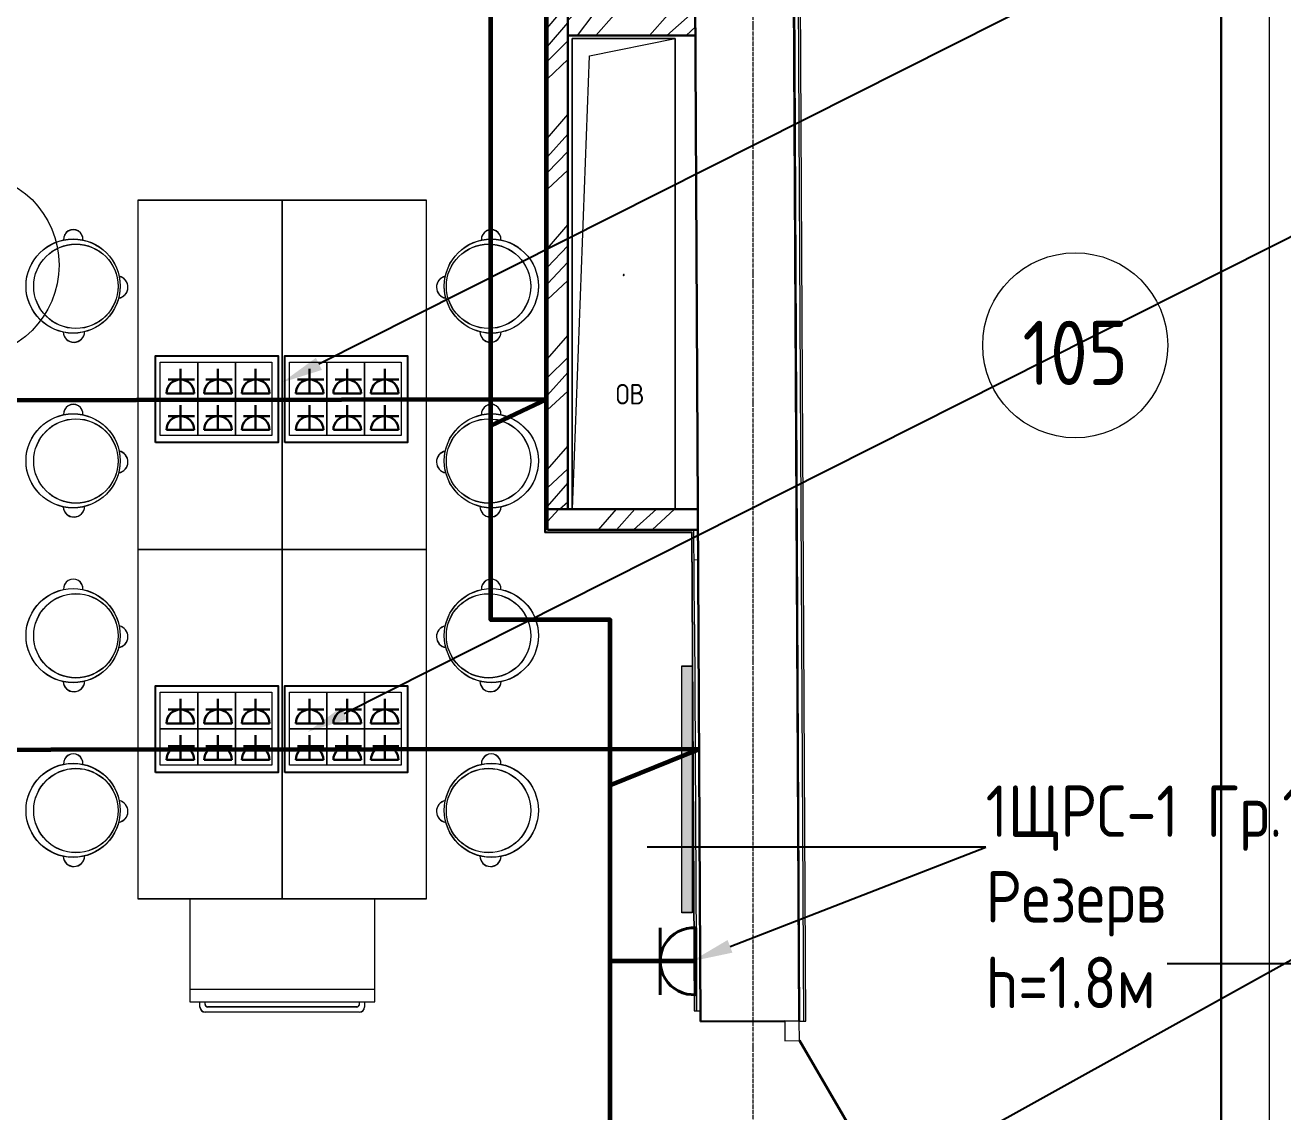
# Model space of a CAD drawing. Header units: millimetres. Extents: x -32 to 417638015, y -35 to 175284279.
# Drawn here: x 416261215 to 416267330, y 175257578 to 175262865 of the extents above; entities that cross this region are included whole.
import ezdxf
from ezdxf import colors
from ezdxf.entities.mleader import LeaderData, LeaderLine
from ezdxf.math import Vec2, Vec3

# ---------------------------------------------------------------- set-up
doc = ezdxf.new("R2010")
doc.units = ezdxf.units.MM
doc.linetypes.add('ADSK_Линия сетки', pattern=[25, 20, -2.5, 0, -2.5])
for name, color, linetype, lineweight in [('_ЭМ_В полу', 26, 'Кабель в трубе', 60), ('_ЭМ_гофра', 5, 'Continuous', 60), ('_ЭМ_ТХобщее_слой', 7, 'Continuous', 30), ('Аннотация', 7, 'Continuous', 18), ('Двери', 7, 'Continuous', 9), ('Обобщенные модели', 7, 'Continuous', 18), ('Оси', 253, 'Continuous', 9), ('Перекрытие', 7, 'Continuous', 18), ('Стены внутренние', 7, 'Continuous', 18), ('Стены несущие', 7, 'Continuous', 30), ('Стены отделка', 7, 'Continuous', 30), ('Стены штриховка', 7, 'Continuous', 9), ('ТХ', 5, 'Continuous', 0), ('ШТРИХОВКА', 252, 'Continuous', 15), ('Электро', 250, 'Continuous', 25), ('ЭМ', 5, 'Continuous', 40), ('ЭМ_Лоток 1_2', 162, 'Continuous', 30), ('ЭОМ_Кабель для СУП', 150, 'Continuous', 9)]:
    doc.layers.add(name, color=color, linetype=linetype, lineweight=lineweight)
for name, color, linetype in [('_ЭМ_Надписи', 7, 'Continuous'), ('PDF _СС_розетки', 7, 'Continuous'), ('ВНУТРЯНКА', 1, 'Continuous'), ('ЭОМ_Лотки рабочие', 5, 'Continuous')]:
    doc.layers.add(name, color=color, linetype=linetype)
doc.layers.add('PDF _ЭОМ _розетки', color=7, linetype='Continuous', true_color=0xeb0000)
doc.layers.add('Линии', color=7, linetype='Continuous', lineweight=9, true_color=0x00a600)
doc.styles.add('GOST Common', font='GOST_Common.ttf', dxfattribs={"width": 0.9, "height": 349.9999999999996})
doc.styles.add('GOST Common_5', font='GOST_Common.ttf', dxfattribs={"width": 0.9, "height": 200})
doc.styles.add('ЭОМ', font='isocpeur.ttf', dxfattribs={"width": 0.85, "height": 250})
doc.linetypes.add('Cable in the tray', pattern='A,5,[130,ltypeshp.shx,S=1,R=0,X=0,Y=0],1.5,[130,ltypeshp.shx,S=1.5,R=90,X=0,Y=-1],1,[130,ltypeshp.shx,S=1,R=0,X=0.5,Y=0],5', length=12.5)
doc.linetypes.add('Кабель в трубе', pattern='A,8,[133,ltypeshp.shx,S=1,R=0,X=10,Y=1.3],-3,[130,ltypeshp.shx,S=1.5,R=-45,X=-1.5,Y=0],8', length=19)

# ---------------------------------------------------------------- blocks, each defined once
blk = doc.blocks.new('ТХ 1 этаж.')
at = {"lineweight": 0, "true_color": 0x939598}
h = blk.add_hatch(color=252, dxfattribs=at)
h.dxf.hatch_style = 1
h.paths.add_polyline_path([(7116.001934166328, 25481.56049111241), (7066.001934166328, 25481.56049111241), (7066.001934166328, 26681.56049111241), (7116.001934166328, 26681.56049111241)])
at = {"color": 252, "lineweight": 0, "true_color": 0x939598}
blk.add_lwpolyline([(7116.001934166328, 25481.56049111241), (7066.001934166328, 25481.56049111241), (7066.001934166328, 26681.56049111241), (7116.001934166328, 26681.56049111241), (7116.001934166328, 25481.56049111241)], dxfattribs=at)
at = {"layer": 'ТХ', "color": 252, "true_color": 0x939598}
for p, q in [((5572.891191613075, 25108.02244958759), (4672.891191613075, 25108.02244958759)), ((4722.891191613075, 25023.02244958759), (4722.891191613075, 25048.02244958759)), ((4747.891191613075, 25035.52244958759), (4747.891191613075, 25048.02244958759)), ((5485.391191613075, 25023.02244958759), (4760.391191613075, 25023.02244958759)), ((5497.891191613075, 25035.52244958759), (5497.891191613075, 25048.02244958759)), ((5522.891191613075, 25048.02244958759), (5522.891191613075, 25023.02244958759)), ((5497.891191613075, 24998.02244958759), (4747.891191613075, 24998.02244958759))]:
    blk.add_line(p, q, dxfattribs=at)
for points in [[(4422.891191613089, 28948.02244958759), (5122.891191613089, 28948.02244958759), (5122.891191613089, 27248.02244958759), (4422.891191613089, 27248.02244958759)], [(5122.891191613089, 28948.02244958759), (5822.891191613089, 28948.02244958759), (5822.891191613089, 27248.02244958759), (5122.891191613089, 27248.02244958759)], [(4422.891191613089, 27248.02244958759), (5122.891191613089, 27248.02244958759), (5122.891191613089, 25548.02244958759), (4422.891191613089, 25548.02244958759)], [(5122.891191613089, 27248.02244958759), (5822.891191613089, 27248.02244958759), (5822.891191613089, 25548.02244958759), (5122.891191613089, 25548.02244958759)], [(4672.891191613075, 25048.02244958759), (5572.891191613075, 25048.02244958759), (5572.891191613075, 25548.02244958759), (4672.891191613075, 25548.02244958759)]]:
    blk.add_lwpolyline(points, close=True, dxfattribs=at)
at = {"layer": 'ТХ', "color": 252, "lineweight": 0, "true_color": 0x939598}
for centre, radius in [((4106.035628948128, 28529.59351726377), 228.8337410376471), ((4106.035628948128, 28529.59351726377), 228.8337410376471), ((6139.74675427808, 28529.59351726389), 228.8337410376471), ((6139.74675427808, 28529.59351726389), 228.8337410376471), ((4119.632588078384, 28528.61991937389), 205.0177265937236), ((4119.632588078384, 28528.61991937389), 205.0177265937236), ((6126.149795147823, 28528.619919374), 205.0177265937236), ((6126.149795147823, 28528.619919374), 205.0177265937236), ((4106.035628948128, 27679.59351726377), 228.8337410376471), ((4106.035628948128, 27679.59351726377), 228.8337410376471), ((6139.74675427808, 27679.59351726389), 228.8337410376471), ((6139.74675427808, 27679.59351726389), 228.8337410376471), ((4119.632588078384, 27678.61991937389), 205.0177265937236), ((4119.632588078384, 27678.61991937389), 205.0177265937236), ((6126.149795147823, 27678.619919374), 205.0177265937236), ((6126.149795147823, 27678.619919374), 205.0177265937236), ((4106.035628948128, 26829.59351726377), 228.8337410376471), ((4106.035628948128, 26829.59351726377), 228.8337410376471), ((4119.632588078384, 26828.61991937389), 205.0177265937236), ((4119.632588078384, 26828.61991937389), 205.0177265937236), ((6139.74675427808, 26829.59351726389), 228.8337410376471), ((6139.74675427808, 26829.59351726389), 228.8337410376471), ((6126.149795147823, 26828.619919374), 205.0177265937236), ((6126.149795147823, 26828.619919374), 205.0177265937236), ((4106.035628948128, 25979.59351726377), 228.8337410376471), ((4106.035628948128, 25979.59351726377), 228.8337410376471), ((4119.632588078384, 25978.61991937389), 205.0177265937236), ((4119.632588078384, 25978.61991937389), 205.0177265937236), ((6139.74675427808, 25979.59351726389), 228.8337410376471), ((6139.74675427808, 25979.59351726389), 228.8337410376471), ((6126.149795147823, 25978.619919374), 205.0177265937236), ((6126.149795147823, 25978.619919374), 205.0177265937236)]:
    blk.add_circle(centre, radius, dxfattribs=at)
for centre, radius, start, end in [((4106.969689879101, 28756.96648691746), 47.2769529902715, 355.5779676478277, 183.9512864336554), ((4106.969689879101, 28756.96648691746), 47.2769529902715, 355.5779676478277, 183.9512864336554), ((6138.812693347107, 28756.96648691758), 47.2769529902715, 356.0487135663445, 184.4220323521723), ((6138.812693347107, 28756.96648691758), 47.2769529902715, 356.0487135663445, 184.4220323521723), ((4319.582624617615, 28524.33512299578), 53.32472622140497, 278.4245109546392, 78.75434960218934), ((4319.582624617615, 28524.33512299578), 53.32472622140497, 278.4245109546392, 78.75434960218934), ((5926.199758608593, 28524.33512299589), 53.32472622140497, 101.2456503978107, 261.5754890453608), ((5926.199758608593, 28524.33512299589), 53.32472622140497, 101.2456503978107, 261.5754890453608), ((4109.936876377789, 28308.46811970114), 52.03664139706043, 182.8666148527994, 359.1548790872995), ((4109.936876377789, 28308.46811970114), 52.03664139706043, 182.8666148527994, 359.1548790872995), ((6135.845506848418, 28308.46811970125), 52.03664139706043, 180.8451209127004, 357.1333851472006), ((6135.845506848418, 28308.46811970125), 52.03664139706043, 180.8451209127004, 357.1333851472006), ((4106.969689879101, 27906.96648691746), 47.2769529902715, 355.5779676478277, 183.9512864336554), ((4106.969689879101, 27906.96648691746), 47.2769529902715, 355.5779676478277, 183.9512864336554), ((6138.812693347107, 27906.96648691758), 47.2769529902715, 356.0487135663445, 184.4220323521723), ((6138.812693347107, 27906.96648691758), 47.2769529902715, 356.0487135663445, 184.4220323521723), ((4319.582624617615, 27674.33512299578), 53.32472622140497, 278.4245109546392, 78.75434960218934), ((4319.582624617615, 27674.33512299578), 53.32472622140497, 278.4245109546392, 78.75434960218934), ((5926.199758608593, 27674.33512299589), 53.32472622140497, 101.2456503978107, 261.5754890453608), ((5926.199758608593, 27674.33512299589), 53.32472622140497, 101.2456503978107, 261.5754890453608), ((4109.936876377789, 27458.46811970114), 52.03664139706043, 182.8666148527994, 359.1548790872995), ((4109.936876377789, 27458.46811970114), 52.03664139706043, 182.8666148527994, 359.1548790872995), ((6135.845506848418, 27458.46811970125), 52.03664139706043, 180.8451209127004, 357.1333851472006), ((6135.845506848418, 27458.46811970125), 52.03664139706043, 180.8451209127004, 357.1333851472006), ((4106.969689879101, 27056.96648691746), 47.2769529902715, 355.5779676478277, 183.9512864336554), ((4106.969689879101, 27056.96648691746), 47.2769529902715, 355.5779676478277, 183.9512864336554), ((6138.812693347107, 27056.96648691758), 47.2769529902715, 356.0487135663445, 184.4220323521723), ((6138.812693347107, 27056.96648691758), 47.2769529902715, 356.0487135663445, 184.4220323521723), ((4319.582624617615, 26824.33512299578), 53.32472622140497, 278.4245109546392, 78.75434960218934), ((4319.582624617615, 26824.33512299578), 53.32472622140497, 278.4245109546392, 78.75434960218934), ((5926.199758608593, 26824.33512299589), 53.32472622140497, 101.2456503978107, 261.5754890453608), ((5926.199758608593, 26824.33512299589), 53.32472622140497, 101.2456503978107, 261.5754890453608), ((4109.936876377789, 26608.46811970114), 52.03664139706043, 182.8666148527994, 359.1548790872995), ((4109.936876377789, 26608.46811970114), 52.03664139706043, 182.8666148527994, 359.1548790872995), ((6135.845506848418, 26608.46811970125), 52.03664139706043, 180.8451209127004, 357.1333851472006), ((6135.845506848418, 26608.46811970125), 52.03664139706043, 180.8451209127004, 357.1333851472006), ((4106.969689879101, 26206.96648691746), 47.2769529902715, 355.5779676478277, 183.9512864336554), ((4106.969689879101, 26206.96648691746), 47.2769529902715, 355.5779676478277, 183.9512864336554), ((6138.812693347107, 26206.96648691758), 47.2769529902715, 356.0487135663445, 184.4220323521723), ((6138.812693347107, 26206.96648691758), 47.2769529902715, 356.0487135663445, 184.4220323521723), ((4319.582624617615, 25974.33512299578), 53.32472622140497, 278.4245109546392, 78.75434960218934), ((4319.582624617615, 25974.33512299578), 53.32472622140497, 278.4245109546392, 78.75434960218934), ((5926.199758608593, 25974.33512299589), 53.32472622140497, 101.2456503978107, 261.5754890453608), ((5926.199758608593, 25974.33512299589), 53.32472622140497, 101.2456503978107, 261.5754890453608), ((4109.936876377789, 25758.46811970114), 52.03664139706043, 182.8666148527994, 359.1548790872995), ((4109.936876377789, 25758.46811970114), 52.03664139706043, 182.8666148527994, 359.1548790872995), ((6135.845506848418, 25758.46811970125), 52.03664139706043, 180.8451209127004, 357.1333851472006), ((6135.845506848418, 25758.46811970125), 52.03664139706043, 180.8451209127004, 357.1333851472006)]:
    blk.add_arc(centre, radius, start, end, dxfattribs=at)
at = {"layer": 'ТХ', "color": 252, "true_color": 0x939598}
for centre, radius, start, end in [((4747.891191613075, 25023.02244958759), 25, 180, 270), ((4760.391191613075, 25035.52244958759), 12.5, 180, 270), ((5485.391191613075, 25035.52244958759), 12.5, 270, 0), ((5497.891191613075, 25023.02244958759), 25, 270, 0)]:
    blk.add_arc(centre, radius, start, end, dxfattribs=at)
blk = doc.blocks.new('1 этаж')
at = {"layer": 'Стены внутренние', "lineweight": 9}
h = blk.add_hatch(dxfattribs=at)
h.set_pattern_fill('ANSI34', color=8, scale=20, style=0)
h.set_pattern_definition([(45, (-31496.66335460375, 188.9018102923583), (-269.4076836320746, 269.4076836320746), []), (45, (-31406.86075460375, 188.9018102923583), (-269.4076836320746, 269.4076836320746), []), (45, (-31317.05815460374, 188.9018102923583), (-269.4076836320746, 269.4076836320746), []), (45, (-31227.25535460375, 188.9018102923583), (-269.4076836320746, 269.4076836320746), [])])
h.paths.add_polyline_path([(-344.2340735232283, 31618.69854756811), (254.0719904802099, 31618.69854756807), (253.5579749087046, 31718.69854756808), (-345.8523658807972, 31718.69854756808), (-444.2340735232574, 31718.69854756808), (-444.2340735232574, 31658.6985475681), (-444.2340735232574, 28998.69854756808), (-344.2340735232283, 28998.69854756808)])
h.paths.add_polyline_path([(275.1765314766089, 31403.8652142348), (-344.2340735232283, 31403.8652142348), (-344.2340735232283, 31303.86521423478), (275.6905470481142, 31303.86521423478)])
h.paths.add_polyline_path([(176.7659264767717, 28898.69854756813), (286.7659264767426, 28898.69854756813), (286.7659264767426, 28998.69854756811), (-444.2340735232865, 28998.69854756811), (-444.2340735232865, 28898.69854756813), (153.4765671492787, 28898.69854756813)])
at = {"layer": 'Двери', "color": 8}
for p, q in [((780.3418446808598, 26509.27182976961), (710.3427694045672, 26508.91202362278)), ((710.3427694045672, 26508.91202362278), (710.8310777466922, 26413.91327860495)), ((780.8301530229849, 26414.27308475178), (780.3418446808598, 26509.27182976961)), ((710.8310777466922, 26413.91327860495), (780.8301530229849, 26414.27308475178))]:
    blk.add_line(p, q, dxfattribs=at)
at = {"layer": 'Двери', "color": 8, "lineweight": 30}
blk.add_line((780.8301530229849, 26414.27308475178), (1191.952698807532, 25710.56629044918), dxfattribs=at)
at = {"layer": 'Линии', "color": 8}
for centre in [(-3268.395771412645, 30186.78136865085), (2122.091371645685, 29796.45939544798)]:
    blk.add_circle(centre, 450.0000000000006, dxfattribs=at)
at = {"layer": 'Обобщенные модели', "color": 8}
for p, q in [((-323.2340735232276, 28998.69854756808), (-323.2340735232276, 31288.6985475681)), ((-323.2340735232276, 31288.6985475681), (176.7659264767723, 31288.6985475681)), ((176.7659264767723, 31288.6985475681), (-323.2340735232276, 31288.6985475681)), ((-323.2340735232276, 31288.6985475681), (-323.2340735232276, 28998.69854756808)), ((-239.9007401899014, 31205.36521423476), (176.7659264767723, 31288.6985475681)), ((176.7659264767723, 31288.6985475681), (176.7659264767723, 28998.69854756808)), ((176.7659264767723, 28998.69854756808), (176.7659264767723, 31288.6985475681)), ((-322.8581336736041, 28998.69854756808), (-239.9007401899014, 31205.36521423476))]:
    blk.add_line(p, q, dxfattribs=at)
for radius, start, end in [(2.500000000000002, 0, 180), (2.500000000000002, 180, 0), (2.499999999999999, 60.0000000000418, 165.0000000000051), (2.500000000000002, 194.9999999999949, 270), (2.499999999999998, 299.9999999999575, 0)]:
    blk.add_arc((-73.23407352322829, 30138.6985475681), radius, start, end, dxfattribs=at)
at = {"layer": 'Оси', "color": 8, "linetype": 'ADSK_Линия сетки'}
blk.add_line((556.7659264766962, -4162.595295516289), (556.7659264767744, 44411.90026894405), dxfattribs=at)
at = {"layer": 'Перекрытие', "color": 8}
for p, q in [((3065.070894753881, 35918.00746823699), (3065.070894753793, 20875.24350879388)), ((288.8073800354323, 28752.02948892166), (268.6901842529187, 28752.21442892799))]:
    blk.add_line(p, q, dxfattribs=at)
at = {"layer": 'Стены несущие', "color": 8}
for p, q in [((300.3481856434373, 26506.80458761996), (260.4993165788474, 34259.26799022742)), ((780.3418446808937, 26509.27182976961), (740.4929756163037, 34261.7352323771)), ((740.6453863084898, 34235.16984821667), (780.4078500086034, 26509.27216904729)), ((-444.2340735232574, 31658.69854756807), (-444.2340735232574, 28898.6985475681)), ((-344.2340735232283, 28998.69854756808), (-344.2340735232283, 31618.69854756811)), ((-344.2340735232283, 31303.86521423478), (275.6905470481142, 31303.86521423478)), ((-444.2340735232574, 28998.69854756808), (286.7659264767426, 28998.69854756808)), ((286.7659264767426, 28898.6985475681), (286.7659264767426, 28998.69854756808)), ((-444.2340735232574, 28898.6985475681), (286.7659264767426, 28898.6985475681)), ((300.3481856434373, 26506.80458761996), (710.3427694045822, 26508.91202362279))]:
    blk.add_line(p, q, dxfattribs=at)
at = {"layer": 'Стены отделка', "color": 8, "lineweight": 9}
for p, q in [((751.0722411146562, 36095.29569990415), (800.4075858022552, 26509.37497080348)), ((812.4074272784928, 26509.43665185728), (763.1341597985593, 36083.29569990416)), ((-456.2340735232574, 28886.6985475681), (-456.2340735232574, 31743.69854756809)), ((-444.2340735232574, 28898.6985475681), (-444.2340735232574, 31610.69854756807)), ((-456.2340735232574, 28886.6985475681), (255.9489991018781, 28886.6985475681)), ((267.8830616603955, 28898.6985475681), (-382.9034755307948, 28898.6985475681)), ((255.9489991018781, 28886.6985475681), (268.777015465661, 26558.55076881285)), ((270.418253454729, 28438.58834991006), (267.8830616603955, 28898.6985475681)), ((300.7765297210717, 26558.72708506571), (290.4179498643207, 28438.69854756807)), ((268.777015465661, 26558.55076881285), (300.7765297210717, 26558.72708506571)), ((780.4078500086034, 26509.27216904729), (812.4074272784928, 26509.43665185728))]:
    blk.add_line(p, q, dxfattribs=at)
at = {"layer": 'Стены штриховка', "color": 8}
for p, q in [((761.1238400178845, 36085.29569990413), (810.4074536990956, 26509.42637168165)), ((-454.2340735232283, 31741.69854756809), (-454.2340735232283, 28888.69854756813)), ((-454.2340735232283, 28888.69854756814), (257.9380095282686, 28888.69854756814)), ((257.9380095282686, 28888.69854756814), (270.7769851066987, 26558.56178857869)), ((270.418253454729, 28438.58834991006), (280.7768333114218, 26558.61688740763))]:
    blk.add_line(p, q, dxfattribs=at)
at = {"layer": 'ЭОМ_Лотки рабочие'}
blk.add_blockref('ТХ 1 этаж.', (-6856.491728035588, 1554.379405807718), dxfattribs=at)
at = {"layer": 'Аннотация', "color": 8, "style": 'GOST Common_5', "width": 0.9}
blk.add_text('ОВ', height=100, dxfattribs=at).set_placement((-112.2158334008418, 29508.53706013177))
at = {"layer": 'Аннотация', "color": 8, "lineweight": 9, "insert": (2122.091371645685, 29759.51127518946), "char_height": 312.5000000000001, "width": 520.2111192702771, "attachment_point": 5, "line_spacing_factor": 1.022765581104984, "style": 'GOST Common'}
blk.add_mtext('105', dxfattribs=at)
blk = doc.blocks.new('_ЭМ_ТХ2_1этаж')
at = {"lineweight": 0, "true_color": 0x939598}
h = blk.add_hatch(color=252, dxfattribs=at)
h.dxf.hatch_style = 1
h.paths.add_polyline_path([(118263.8928136896, -43711.95077784878), (118213.8928136896, -43711.95077784878), (118213.8928136896, -42511.95077784878), (118263.8928136896, -42511.95077784878)])
at = {"color": 252, "lineweight": 0, "true_color": 0x939598}
blk.add_lwpolyline([(118263.8928136896, -43711.95077784878), (118213.8928136896, -43711.95077784878), (118213.8928136896, -42511.95077784878), (118263.8928136896, -42511.95077784878), (118263.8928136896, -43711.95077784878)], dxfattribs=at)
at = {"layer": 'ТХ', "color": 252, "true_color": 0x939598}
for p, q in [((116720.7820711363, -44085.4888193736), (115820.7820711363, -44085.4888193736)), ((115870.7820711363, -44170.4888193736), (115870.7820711363, -44145.4888193736)), ((115895.7820711363, -44157.9888193736), (115895.7820711363, -44145.4888193736)), ((116645.7820711363, -44157.9888193736), (116645.7820711363, -44145.4888193736)), ((116670.7820711363, -44145.4888193736), (116670.7820711363, -44170.4888193736)), ((116645.7820711363, -44195.4888193736), (115895.7820711363, -44195.4888193736)), ((116633.2820711363, -44170.4888193736), (115908.2820711363, -44170.4888193736))]:
    blk.add_line(p, q, dxfattribs=at)
for points in [[(115570.7820711363, -40245.48881937357), (116270.7820711363, -40245.48881937357), (116270.7820711363, -41945.48881937357), (115570.7820711363, -41945.48881937357)], [(116270.7820711363, -40245.48881937357), (116970.7820711363, -40245.48881937357), (116970.7820711363, -41945.48881937357), (116270.7820711363, -41945.48881937357)], [(115570.7820711363, -41945.48881937357), (116270.7820711363, -41945.48881937357), (116270.7820711363, -43645.48881937357), (115570.7820711363, -43645.48881937357)], [(116270.7820711363, -41945.48881937357), (116970.7820711363, -41945.48881937357), (116970.7820711363, -43645.48881937357), (116270.7820711363, -43645.48881937357)], [(115820.7820711363, -44145.4888193736), (116720.7820711363, -44145.4888193736), (116720.7820711363, -43645.4888193736), (115820.7820711363, -43645.4888193736)]]:
    blk.add_lwpolyline(points, close=True, dxfattribs=at)
at = {"layer": 'ТХ', "color": 252, "lineweight": 0, "true_color": 0x939598}
for centre, radius in [((115253.9265084714, -40663.91775169739), 228.8337410376471), ((115253.9265084714, -40663.91775169739), 228.8337410376471), ((115267.5234676016, -40664.89134958728), 205.0177265937236), ((115267.5234676016, -40664.89134958728), 205.0177265937236), ((117287.6376338013, -40663.91775169729), 228.8337410376471), ((117287.6376338013, -40663.91775169729), 228.8337410376471), ((117274.0406746711, -40664.89134958717), 205.0177265937236), ((117274.0406746711, -40664.89134958717), 205.0177265937236), ((115253.9265084714, -41513.91775169739), 228.8337410376471), ((115253.9265084714, -41513.91775169739), 228.8337410376471), ((115267.5234676016, -41514.89134958728), 205.0177265937236), ((115267.5234676016, -41514.89134958728), 205.0177265937236), ((117287.6376338013, -41513.91775169729), 228.8337410376471), ((117287.6376338013, -41513.91775169729), 228.8337410376471), ((117274.0406746711, -41514.89134958717), 205.0177265937236), ((117274.0406746711, -41514.89134958717), 205.0177265937236), ((115253.9265084714, -42363.91775169739), 228.8337410376471), ((115253.9265084714, -42363.91775169739), 228.8337410376471), ((115267.5234676016, -42364.89134958728), 205.0177265937236), ((115267.5234676016, -42364.89134958728), 205.0177265937236), ((117287.6376338013, -42363.91775169729), 228.8337410376471), ((117287.6376338013, -42363.91775169729), 228.8337410376471), ((117274.0406746711, -42364.89134958717), 205.0177265937236), ((117274.0406746711, -42364.89134958717), 205.0177265937236), ((115253.9265084714, -43213.91775169739), 228.8337410376471), ((115253.9265084714, -43213.91775169739), 228.8337410376471), ((117287.6376338013, -43213.91775169729), 228.8337410376471), ((117287.6376338013, -43213.91775169729), 228.8337410376471), ((115267.5234676016, -43214.89134958728), 205.0177265937236), ((115267.5234676016, -43214.89134958728), 205.0177265937236), ((117274.0406746711, -43214.89134958717), 205.0177265937236), ((117274.0406746711, -43214.89134958717), 205.0177265937236)]:
    blk.add_circle(centre, radius, dxfattribs=at)
for centre, radius, start, end in [((115254.8605694023, -40436.5447820437), 47.2769529902715, 355.5779676477634, 183.9512864336554), ((115254.8605694023, -40436.5447820437), 47.2769529902715, 355.5779676477634, 183.9512864336554), ((117286.7035728703, -40436.5447820436), 47.2769529902715, 356.0487135663445, 184.422032352108), ((117286.7035728703, -40436.5447820436), 47.2769529902715, 356.0487135663445, 184.422032352108), ((115467.4735041409, -40669.17614596539), 53.32472622140497, 278.4245109545781, 78.75434960194544), ((115467.4735041409, -40669.17614596539), 53.32472622140497, 278.4245109545781, 78.75434960194544), ((117074.0906381318, -40669.17614596528), 53.32472622140497, 101.2456503980546, 261.5754890454219), ((117074.0906381318, -40669.17614596528), 53.32472622140497, 101.2456503980546, 261.5754890454219), ((115257.827755901, -40885.04314926003), 52.03664139706043, 182.8666148528412, 359.1548790872873), ((115257.827755901, -40885.04314926003), 52.03664139706043, 182.8666148528412, 359.1548790872873), ((117283.7363863717, -40885.04314925992), 52.03664139706043, 180.8451209127127, 357.1333851472422), ((117283.7363863717, -40885.04314925992), 52.03664139706043, 180.8451209127127, 357.1333851472422), ((115254.8605694023, -41286.5447820437), 47.2769529902715, 355.5779676477634, 183.9512864336554), ((115254.8605694023, -41286.5447820437), 47.2769529902715, 355.5779676477634, 183.9512864336554), ((117286.7035728703, -41286.5447820436), 47.2769529902715, 356.0487135663445, 184.422032352108), ((117286.7035728703, -41286.5447820436), 47.2769529902715, 356.0487135663445, 184.422032352108), ((115467.4735041409, -41519.17614596539), 53.32472622140497, 278.4245109545781, 78.75434960194544), ((115467.4735041409, -41519.17614596539), 53.32472622140497, 278.4245109545781, 78.75434960194544), ((117074.0906381318, -41519.17614596528), 53.32472622140497, 101.2456503980546, 261.5754890454219), ((117074.0906381318, -41519.17614596528), 53.32472622140497, 101.2456503980546, 261.5754890454219), ((115257.827755901, -41735.04314926003), 52.03664139706043, 182.8666148528412, 359.1548790872873), ((115257.827755901, -41735.04314926003), 52.03664139706043, 182.8666148528412, 359.1548790872873), ((117283.7363863717, -41735.04314925992), 52.03664139706043, 180.8451209127127, 357.1333851472422), ((117283.7363863717, -41735.04314925992), 52.03664139706043, 180.8451209127127, 357.1333851472422), ((115254.8605694023, -42136.5447820437), 47.2769529902715, 355.5779676477634, 183.9512864336554), ((115254.8605694023, -42136.5447820437), 47.2769529902715, 355.5779676477634, 183.9512864336554), ((117286.7035728703, -42136.5447820436), 47.2769529902715, 356.0487135663445, 184.422032352108), ((117286.7035728703, -42136.5447820436), 47.2769529902715, 356.0487135663445, 184.422032352108), ((115467.4735041409, -42369.17614596539), 53.32472622140497, 278.4245109545781, 78.75434960194544), ((115467.4735041409, -42369.17614596539), 53.32472622140497, 278.4245109545781, 78.75434960194544), ((117074.0906381318, -42369.17614596528), 53.32472622140497, 101.2456503980546, 261.5754890454219), ((117074.0906381318, -42369.17614596528), 53.32472622140497, 101.2456503980546, 261.5754890454219), ((115257.827755901, -42585.04314926003), 52.03664139706043, 182.8666148528412, 359.1548790872873), ((115257.827755901, -42585.04314926003), 52.03664139706043, 182.8666148528412, 359.1548790872873), ((117283.7363863717, -42585.04314925992), 52.03664139706043, 180.8451209127127, 357.1333851472422), ((117283.7363863717, -42585.04314925992), 52.03664139706043, 180.8451209127127, 357.1333851472422), ((115254.8605694023, -42986.5447820437), 47.2769529902715, 355.5779676477634, 183.9512864336554), ((115254.8605694023, -42986.5447820437), 47.2769529902715, 355.5779676477634, 183.9512864336554), ((117286.7035728703, -42986.5447820436), 47.2769529902715, 356.0487135663445, 184.422032352108), ((117286.7035728703, -42986.5447820436), 47.2769529902715, 356.0487135663445, 184.422032352108), ((115467.4735041409, -43219.17614596539), 53.32472622140497, 278.4245109545781, 78.75434960194544), ((115467.4735041409, -43219.17614596539), 53.32472622140497, 278.4245109545781, 78.75434960194544), ((117074.0906381318, -43219.17614596528), 53.32472622140497, 101.2456503980546, 261.5754890454219), ((117074.0906381318, -43219.17614596528), 53.32472622140497, 101.2456503980546, 261.5754890454219), ((115257.827755901, -43435.04314926003), 52.03664139706043, 182.8666148528412, 359.1548790872873), ((115257.827755901, -43435.04314926003), 52.03664139706043, 182.8666148528412, 359.1548790872873), ((117283.7363863717, -43435.04314925992), 52.03664139706043, 180.8451209127127, 357.1333851472422), ((117283.7363863717, -43435.04314925992), 52.03664139706043, 180.8451209127127, 357.1333851472422)]:
    blk.add_arc(centre, radius, start, end, dxfattribs=at)
at = {"layer": 'ТХ', "color": 252, "true_color": 0x939598}
for centre, radius, start, end in [((115895.7820711363, -44170.4888193736), 25, 180, 270), ((115908.2820711363, -44157.9888193736), 12.5, 180, 270), ((116633.2820711363, -44157.9888193736), 12.5, 270, 0), ((116645.7820711363, -44170.4888193736), 25, 270, 0)]:
    blk.add_arc(centre, radius, start, end, dxfattribs=at)
blk = doc.blocks.new('Блок из 6 розеток .')
at = {"layer": 'PDF _СС_розетки', "linetype": 'Continuous', "lineweight": 20, "transparency": 33554687}
for points in [[(-391.1627966398373, 565.9808010207489), (-213.3615254396573, 565.9808010207489), (-213.3615254396573, 388.1795298208017), (-391.1627966398373, 388.1795298208017)], [(-391.1627966398373, 388.1795298208017), (-213.3615254396573, 388.1795298208017), (-213.3615254396573, 205.2982223008294), (-391.1627966398373, 205.2982223008294)], [(-391.1627966398373, 388.1795298208017), (-213.3615254396573, 388.1795298208017), (-213.3615254396573, 205.2982223008294), (-391.1627966398373, 205.2982223008294)], [(-391.1627966398373, 205.2982223008294), (-213.3615254396573, 205.2982223008294), (-213.3615254396573, 22.41691478085704), (-391.1627966398373, 22.41691478085704)]]:
    blk.add_lwpolyline(points, close=True, dxfattribs=at)
at = {"layer": 'PDF _ЭОМ _розетки', "color": 3, "linetype": 'Continuous', "lineweight": 25, "transparency": 33554687}
blk.add_lwpolyline([(0, 0), (-421.6430145595223, 0), (-421.6430145595223, 596.4610189408995), (0, 596.4610189408995)], close=True, dxfattribs=at)
at = {"layer": 'PDF _ЭОМ _розетки', "color": 7, "linetype": 'Continuous', "lineweight": 20, "transparency": 33554687}
for points in [[(-35.56025423947722, 388.1795298208017), (-213.3615254396573, 388.1795298208017), (-213.3615254396573, 565.9808010207489), (-35.56025423947722, 565.9808010207489)], [(-35.56025423947722, 205.2982223008294), (-213.3615254396573, 205.2982223008294), (-213.3615254396573, 388.1795298208017), (-35.56025423947722, 388.1795298208017)], [(-35.56025423947722, 22.41691478085704), (-213.3615254396573, 22.41691478085704), (-213.3615254396573, 205.2982223008294), (-35.56025423947722, 205.2982223008294)]]:
    blk.add_lwpolyline(points, close=True, dxfattribs=at)
at = {"layer": 'ВНУТРЯНКА', "color": 5, "lineweight": 30, "ltscale": 100, "transparency": 33554687}
for p, q in [((-306.7836256036535, 427.6008264780976), (-306.7836256036535, 555.4698306743521)), ((-306.6340926736593, 427.6008264780976), (-306.6340926736593, 555.4698306741193)), ((-128.9823544034734, 427.6008264780976), (-128.9823544034734, 555.4698306743521)), ((-128.8328214734793, 427.6008264780976), (-128.8328214734793, 555.4698306741193)), ((-306.7836256036535, 244.7195189581253), (-306.7836256036535, 372.5885231543798)), ((-306.6340926736593, 244.7195189581253), (-306.6340926736593, 372.588523154147)), ((-128.9823544034734, 244.7195189581253), (-128.9823544034734, 372.5885231543798)), ((-128.8328214734793, 244.7195189581253), (-128.8328214734793, 372.588523154147)), ((-306.7836256036535, 61.83821143815294), (-306.7836256036535, 189.7072156344075)), ((-306.6340926736593, 61.83821143815294), (-306.6340926736593, 189.7072156341746)), ((-128.9823544034734, 61.83821143815294), (-128.9823544034734, 189.7072156344075)), ((-128.8328214734793, 61.83821143815294), (-128.8328214734793, 189.7072156341746))]:
    blk.add_line(p, q, dxfattribs=at)
at = {"layer": 'Электро', "color": 5, "lineweight": 30, "transparency": 33554687}
for p, q in [((-239.6661470541731, 553.7133248660248), (-239.6661470541731, 419.1771621631924)), ((-239.5166141241789, 553.7133248660248), (-239.5166141241789, 419.1771621631924)), ((-61.864875853993, 553.7133248660248), (-61.864875853993, 419.1771621631924)), ((-61.71534292399883, 553.7133248660248), (-61.71534292399883, 419.1771621631924)), ((-239.6661470541731, 486.4456028237473), (-359.727932151407, 486.4456028237473)), ((-239.5166141241789, 486.4456028237473), (-359.5783992214128, 486.4456028237473)), ((-61.864875853993, 486.4456028237473), (-181.9266609512269, 486.4456028237473)), ((-61.71534292399883, 486.4456028237473), (-181.7771280212328, 486.4456028237473)), ((-239.6661470541731, 370.8320173460525), (-239.6661470541731, 236.2958546432201)), ((-239.5166141241789, 370.8320173460525), (-239.5166141241789, 236.2958546432201)), ((-61.864875853993, 370.8320173460525), (-61.864875853993, 236.2958546432201)), ((-61.71534292399883, 370.8320173460525), (-61.71534292399883, 236.2958546432201)), ((-239.6661470541731, 303.564295303775), (-359.727932151407, 303.564295303775)), ((-239.5166141241789, 303.564295303775), (-359.5783992214128, 303.564295303775)), ((-61.864875853993, 303.564295303775), (-181.9266609512269, 303.564295303775)), ((-61.71534292399883, 303.564295303775), (-181.7771280212328, 303.564295303775)), ((-239.6661470541731, 187.9507098260801), (-239.6661470541731, 53.41454712324776)), ((-239.5166141241789, 187.9507098260801), (-239.5166141241789, 53.41454712324776)), ((-61.864875853993, 187.9507098260801), (-61.864875853993, 53.41454712324776)), ((-61.71534292399883, 187.9507098260801), (-61.71534292399883, 53.41454712324776)), ((-239.6661470541731, 120.6829877838027), (-359.727932151407, 120.6829877838027)), ((-239.5166141241789, 120.6829877838027), (-359.5783992214128, 120.6829877838027)), ((-61.864875853993, 120.6829877838027), (-181.9266609512269, 120.6829877838027)), ((-61.71534292399883, 120.6829877838027), (-181.7771280212328, 120.6829877838027))]:
    blk.add_line(p, q, dxfattribs=at)
for centre in [(-239.5166141241789, 486.4452435146086), (-239.3670811941847, 486.4452435146086), (-61.71534292399883, 486.4452435146086), (-61.56580999400467, 486.4452435146086), (-239.5166141241789, 303.5639359946363), (-239.3670811941847, 303.5639359946363), (-61.71534292399883, 303.5639359946363), (-61.56580999400467, 303.5639359946363), (-239.5166141241789, 120.6826284746639), (-239.3670811941847, 120.6826284746639), (-61.71534292399883, 120.6826284746639), (-61.56580999400467, 120.6826284746639)]:
    blk.add_ellipse(centre, major_axis=(47.56583400309081, 47.56583400309035), ratio=0.9999999999999749, start_param=0.7876211000824064, end_param=3.924767880302308, dxfattribs=at)
blk = doc.blocks.new('1м розетка IP20')
at = {"layer": 'ЭМ', "color": 5}
for p, q in [((-10.46755168188247, 162.7321568910265), (-10.46755168192612, -162.7321568912412)), ((163.0684657593665, 162.7321568816078), (163.0684657593374, -162.7321569010965)), ((-10.46755168189702, -1.091393642127514e-10), (315.4856732268672, -3.637978807091713e-11))]:
    blk.add_line(p, q, dxfattribs=at)
blk.add_arc((0, 0), 163.0684657580474, 266.3195877734414, 93.6804122265587, dxfattribs=at)

msp = doc.modelspace()

# ---------------------------------------------------------------- linework, layer by layer
at = {"layer": '_ЭМ_В полу', "ltscale": 25}
for points in [[(416263748.930371, 175261042.8670399), (416259760.6766016, 175261037.7807646)], [(416264491.8544531, 175259341.8011106), (416259760.6766016, 175259337.7616701)]]:
    msp.add_lwpolyline(points, dxfattribs=at)
at = {"layer": '_ЭМ_гофра', "linetype": 'ByBlock'}
for points in [[(416264059.2937956, 175256051.0536352), (416264059.4168479, 175259972.4720598), (416263478.9603007, 175259972.4720598), (416263478.9603007, 175264690.4746344), (416259316.4588723, 175264690.4746344), (416259259.7105604, 175265014.0649837)], [(416263748.9370869, 175261042.8670399), (416263478.9603007, 175260914.7150909)], [(416264491.8611689, 175259341.8011106), (416264059.3916067, 175259168.0880063)], [(416264465.5401242, 175258311.0432989), (416264059.4168479, 175258311.0432989)]]:
    msp.add_lwpolyline(points, dxfattribs=at)
at = {"layer": 'ЭМ_Лоток 1_2', "linetype": 'Cable in the tray', "ltscale": 50}
msp.add_lwpolyline([(416267029.5926038, 175254548.0820978), (416267029.5926038, 175268005.14303)], dxfattribs=at)

# ---------------------------------------------------------------- block references
at = {"layer": '_ЭМ_ТХобщее_слой', "lineweight": 50}
msp.add_blockref('_ЭМ_ТХ2_1этаж', (416146193.7251987, 175302259.5538031), dxfattribs=at)
at = {"layer": 'ШТРИХОВКА'}
msp.add_blockref('1 этаж', (416264198.1010904, 175231510.6631508), dxfattribs=at)
at = {"layer": 'ЭМ', "rotation": 180}
msp.add_blockref('1м розетка IP20', (416264465.5332052, 175258311.0801819), dxfattribs=at)
at = {"layer": 'ЭОМ_Кабель для СУП', "color": 217, "linetype": 'ByBlock', "lineweight": 40, "true_color": 0x93278f, "transparency": 33554687, "rotation": 270}
for p in [(416261848.5864837, 175260833.6167127), (416262476.6574278, 175260833.6167127), (416261848.5864837, 175259228.4331261), (416262476.6574278, 175259228.4331261)]:
    msp.add_blockref('Блок из 6 розеток .', p, dxfattribs=at)

# ---------------------------------------------------------------- leaders
at = {"layer": '_ЭМ_Надписи', "color": 7, "ltscale": 5}
ml = msp.add_multileader_mtext('Standard', dxfattribs=at)
ml.set_content('{\\fGOST Common|b0|i0|c204|p34;\\W0.9;\\C256;1ЩРС-1\\fISOCPEUR|b0|i0|c204|p34;\\W0.85; Гр.24\\PИнструменты для технологии}', color=1, style='ЭОМ')
ml.set_leader_properties()
ml.build(insert=Vec2(0, 0))
ml.multileader.update_dxf_attribs({"text_left_attachment_type": 6, "text_right_attachment_type": 6, "dogleg_length": 0, "arrow_head_size": 200})
ctx = ml.context
ctx.base_point, ctx.char_height, ctx.arrow_head_size, ctx.landing_gap_size, ctx.plane_origin = Vec3(416271221.7072095, 175265541.5603347, -64.26463315267222), 250, 200, 0, Vec3(416252459.9987909, 175273091.784793, -64.26463315267222)
ctx.left_attachment, ctx.right_attachment = 6, 6
notes = []
notes.append((ctx, [(0, (1, 1, 0), (416271221.7072095, 175265541.5603347, -64.26463315267222), (1, 0), 0, [(0, [(416262464.5072698, 175261126.7334575, -64.26463315267222)], 0, [])])]))
ctx.mtext.insert, ctx.mtext.width, ctx.mtext.defined_height, ctx.mtext.flow_direction = Vec3(416271221.7072095, 175265841.5603347, -64.26463315267222), 3159.506929948178, 1367.477468661121, 5
ml = msp.add_multileader_mtext('Standard', dxfattribs=at)
ml.set_content('{\\fGOST Common|b0|i0|c204|p34;\\W0.9;\\C256;1ЩРС-1\\fISOCPEUR|b0|i0|c204|p34;\\W0.85; Гр.25\\PИнструменты для технологии}', color=1, style='ЭОМ')
ml.set_leader_properties()
ml.build(insert=Vec2(0, 0))
ml.multileader.update_dxf_attribs({"text_left_attachment_type": 6, "text_right_attachment_type": 6, "dogleg_length": 0, "arrow_head_size": 200})
ctx = ml.context
ctx.base_point, ctx.char_height, ctx.arrow_head_size, ctx.landing_gap_size, ctx.plane_origin = Vec3(416271344.1930606, 175263841.3104665, -64.26463315267222), 250, 200, 0, Vec3(416252582.484642, 175271391.5349248, -64.26463315267222)
ctx.left_attachment, ctx.right_attachment = 6, 6
notes.append((ctx, [(0, (1, 1, 0), (416271344.1930606, 175263841.3104665, -64.26463315267222), (1, 0), 0, [(0, [(416262586.9931208, 175259426.4835893, -64.26463315267222)], 0, [])])]))
ctx.mtext.insert, ctx.mtext.width, ctx.mtext.defined_height, ctx.mtext.flow_direction = Vec3(416271344.1930606, 175264141.3104665, -64.26463315267222), 3159.506929948178, 1367.477468661121, 5
ml = msp.add_multileader_mtext('Standard', dxfattribs=at)
ml.set_content('{\\fGOST Common|b0|i0|c204|p34;\\W0.9;\\C256;1ЩРС-1\\fISOCPEUR|b0|i0|c204|p34;\\W0.85; Гр.27\\Pлазерный станок}', color=1, style='ЭОМ')
ml.set_leader_properties()
ml.build(insert=Vec2(0, 0))
ml.multileader.update_dxf_attribs({"text_left_attachment_type": 6, "text_right_attachment_type": 6, "dogleg_length": 0, "arrow_head_size": 200})
ctx = ml.context
ctx.base_point, ctx.char_height, ctx.arrow_head_size, ctx.landing_gap_size, ctx.plane_origin = Vec3(416270838.2192731, 175260242.8485712, -64.26463315267222), 250, 200, 0, Vec3(416228597.5919111, 175268286.2698478, -64.26463315267222)
ctx.left_attachment, ctx.right_attachment = 6, 6
notes.append((ctx, [(0, (1, 1, 0), (416270838.2192731, 175260242.8485712, -64.26463315267222), (1, 0), 0, [(0, [(416262023.3724318, 175255351.4514802, -64.26463315267222)], 0, [])])]))
ctx.mtext.insert, ctx.mtext.width, ctx.mtext.defined_height, ctx.mtext.flow_direction = Vec3(416270838.2192731, 175260567.8485712, -64.26463315267222), 3276.753342770689, 854.9368866677407, 5
ml = msp.add_multileader_mtext('Standard', dxfattribs=at)
ml.set_content('{\\fGOST Common|b0|i0|c204|p34;\\W0.9;\\C256;1ЩРС-1\\fISOCPEUR|b0|i0|c204|p34;\\W0.85; Гр.19\\PРезерв\\P\\fGOST Common|b0|i0|c0|p34;\\W0.9;h=\\fGOST Common|b0|i0|c204|p34;1\\fGOST Common|b0|i0|c0|p34;.\\fGOST Common|b0|i0|c204|p34;8м}', color=1, style='ЭОМ')
ml.set_leader_properties()
ml.build(insert=Vec2(0, 0))
ml.multileader.update_dxf_attribs({"text_left_attachment_type": 6, "text_right_attachment_type": 6, "dogleg_length": 0, "arrow_head_size": 200})
ctx = ml.context
ctx.base_point, ctx.char_height, ctx.arrow_head_size, ctx.landing_gap_size, ctx.plane_origin = Vec3(416265884.7892309, 175258866.0046025, -64.26463315267222), 250, 200, 0, Vec3(416240229.3082474, 175272082.4776407, -64.26463315267222)
ctx.left_attachment, ctx.right_attachment = 6, 6
notes.append((ctx, [(0, (1, 1, 0), (416265884.7892309, 175258866.0046025, -64.26463315267222), (1, 0), 0, [(0, [(416264455.246379, 175258311.0235018, -64.26463315267222)], 0, [])])]))
ctx.mtext.insert, ctx.mtext.width, ctx.mtext.defined_height, ctx.mtext.flow_direction = Vec3(416265884.7892309, 175259166.0046025, -64.26463315267222), 1629.2555459595, 545.6159617257083, 5
ml = msp.add_multileader_mtext('Standard', dxfattribs=at)
ml.set_content('{\\fGOST Common|b0|i0|c204|p34;\\W0.9;\\C256;1ЩРС-1\\fISOCPEUR|b0|i0|c204|p34;\\W0.85; Гр.26\\PТокарный станок  по дереву\\PФрезерный станок}', color=1, style='ЭОМ')
ml.set_leader_properties()
ml.build(insert=Vec2(0, 0))
ml.multileader.update_dxf_attribs({"text_left_attachment_type": 6, "text_right_attachment_type": 6, "dogleg_length": 0, "arrow_head_size": 200})
ctx = ml.context
ctx.base_point, ctx.char_height, ctx.arrow_head_size, ctx.landing_gap_size, ctx.plane_origin = Vec3(416270827.0534526, 175258298.5211068, -64.26463315267222), 250, 200, 0, Vec3(416228597.5919111, 175269782.6511755, -64.26463315267222)
ctx.left_attachment, ctx.right_attachment = 6, 6
notes.append((ctx, [(0, (1, 1, 0), (416270827.0534526, 175258298.5211068, -64.26463315267222), (1, 0), 0, [(0, [(416263116.0859933, 175255351.6013318, -64.26463315267222)], 0, [])])]))
ctx.mtext.insert, ctx.mtext.width, ctx.mtext.defined_height, ctx.mtext.flow_direction = Vec3(416270827.0534526, 175258623.5211068, -64.26463315267222), 4791.668370736297, 529.9368866677409, 5
for ctx, leaders in notes:
    for number, flags, end, landing, length, lines in leaders:
        leader = LeaderData()
        leader.index, (leader.has_last_leader_line, leader.has_dogleg_vector, leader.attachment_direction) = number, flags
        leader.last_leader_point, leader.dogleg_vector, leader.dogleg_length = Vec3(end), Vec3(landing), length
        for number, points, colour, breaks in lines:
            line = LeaderLine()
            line.index, line.vertices, line.color, line.breaks = number, Vec3.list(points), colors.encode_raw_color(colour), breaks
            leader.lines.append(line)
        ctx.leaders.append(leader)

doc.saveas('drawing.dxf')
